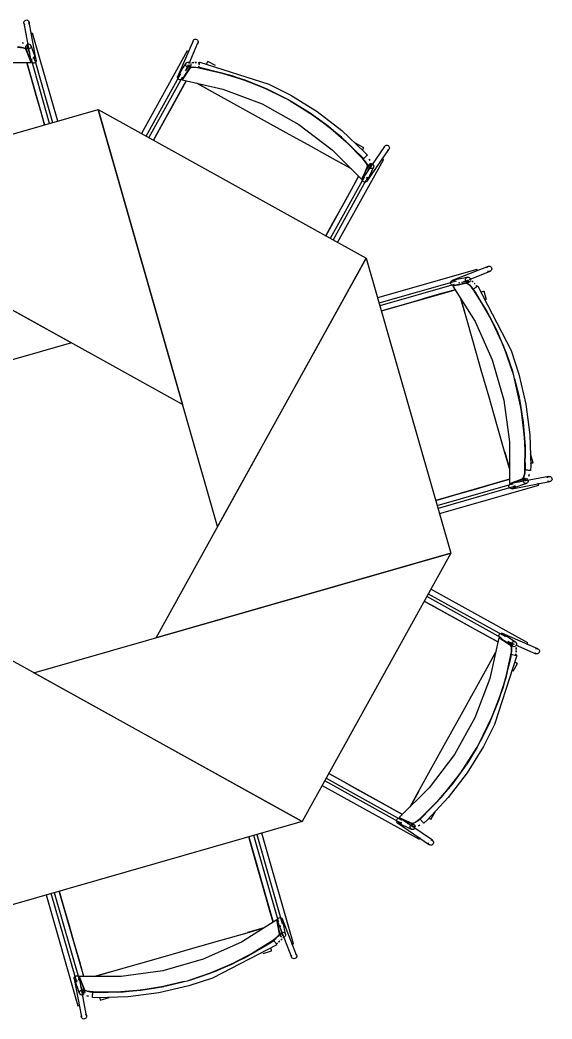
# Model space of a CAD drawing. Header units: metres. Extents: x 2.5 to 42.6, y 0.9 to 31.9.
# Drawn here: x 34.791 to 35.226, y 12.305 to 13.121 of the extents above; entities that cross this region are included whole.
import ezdxf

# ---------------------------------------------------------------- set-up
doc = ezdxf.new("R2010")
doc.units = ezdxf.units.M
for name, color, linetype in [('ARREDI', 9, 'Continuous'), ('PARETI_STRUTTURE', 7, 'Continuous'), ('PORTE_SCALE', 2, 'Continuous')]:
    doc.layers.add(name, color=color, linetype=linetype)

msp = doc.modelspace()

# ---------------------------------------------------------------- linework, layer by layer
at = {"layer": 'ARREDI'}
for points in [[(34.79565, 13.11704), (34.79505, 13.11747), (34.79463, 13.11809), (34.79448, 13.11856), (34.79448, 13.11858), (34.79445, 13.11881), (34.79454, 13.11956), (34.79486, 13.12023)], [(34.79486, 13.12022), (34.7954, 13.12074), (34.7961, 13.12104), (34.79685, 13.1211), (34.79757, 13.12089), (34.79817, 13.12045), (34.79858, 13.11983), (34.79874, 13.11936), (34.79874, 13.11935), (34.79876, 13.11911), (34.79868, 13.11836), (34.79835, 13.1177)], [(34.80069, 13.11), (34.80005, 13.10982)], [(34.80147, 13.11022), (34.80119, 13.11014), (34.80069, 13.11)], [(34.80151, 13.11023), (34.80152, 13.11023)], [(34.93276, 13.10239), (34.93259, 13.10311), (34.93268, 13.10386), (34.93276, 13.10408), (34.93276, 13.1041), (34.93301, 13.10451), (34.93355, 13.10503), (34.93425, 13.10532), (34.935, 13.10536), (34.93572, 13.10514), (34.93632, 13.10468), (34.93673, 13.10407)], [(34.93673, 13.10406), (34.93691, 13.10334), (34.93681, 13.10259), (34.93673, 13.10237), (34.93673, 13.10236), (34.93648, 13.10194), (34.93594, 13.10143)], [(34.64184, 13.05671), (34.63989, 13.05525), (34.63818, 13.05371), (34.63709, 13.05242), (34.63678, 13.05159), (34.63791, 13.04578), (34.63906, 13.03999), (34.66799, 13.05828), (34.69925, 13.07231), (34.73221, 13.08175), (34.76616, 13.08644), (34.80038, 13.08625), (34.79828, 13.09178), (34.79617, 13.0973)], [(34.79617, 13.0973), (34.79546, 13.09783), (34.79385, 13.09836), (34.79158, 13.09876), (34.78915, 13.09897)], [(34.78916, 13.09897), (34.79171, 13.09875), (34.79394, 13.09834), (34.7955, 13.09783), (34.79619, 13.0973)], [(34.79297, 13.10242), (34.79421, 13.1022)], [(34.79427, 13.10219), (34.79298, 13.10243)], [(34.79984, 13.09823), (34.7993, 13.09772), (34.7986, 13.0974), (34.79787, 13.09734), (34.79714, 13.09754), (34.79655, 13.09795), (34.79655, 13.09797), (34.79614, 13.09856), (34.79609, 13.0987), (34.79596, 13.09927), (34.79606, 13.10001)], [(34.7965, 13.10115), (34.79862, 13.09563), (34.79914, 13.09428)], [(34.79693, 13.1012), (34.79763, 13.1015), (34.79836, 13.10157), (34.79908, 13.10138), (34.79968, 13.10095), (34.79972, 13.1009), (34.80008, 13.10035), (34.80014, 13.10021), (34.80026, 13.09963), (34.80017, 13.09889), (34.79983, 13.09822)], [(34.92799, 13.09583), (34.92801, 13.09581)], [(34.92875, 13.09541), (34.9283, 13.09566), (34.92804, 13.0958)], [(34.80065, 13.08926), (34.80037, 13.08626)], [(34.80038, 13.08625), (34.80066, 13.08925)], [(34.80187, 13.09009), (34.80262, 13.09015), (34.80334, 13.08994), (34.80395, 13.08949), (34.80437, 13.08888), (34.80451, 13.08841), (34.80451, 13.0884), (34.80455, 13.08816), (34.80447, 13.08741), (34.80413, 13.08674)], [(34.92933, 13.09509), (34.92875, 13.09541)], [(34.81141, 13.03545), (34.80878, 13.04459), (34.80458, 13.0593), (34.80035, 13.074), (34.79684, 13.08627)], [(34.80413, 13.08675), (34.80359, 13.08623), (34.80289, 13.08593), (34.80214, 13.08587), (34.80142, 13.08608), (34.80082, 13.08653)], [(34.93751, 13.08206), (34.9351, 13.08241), (34.93281, 13.08252), (34.93111, 13.08238), (34.93031, 13.08202), (34.927, 13.07712), (34.92372, 13.0722), (34.95711, 13.06469), (34.98914, 13.05249), (35.01913, 13.03587), (35.04643, 13.01517), (35.0705, 12.99084), (35.07293, 12.99623), (35.07533, 13.00163)], [(34.92662, 13.07957), (34.92753, 13.08095), (34.92995, 13.08451)], [(34.92693, 13.08375), (34.92675, 13.08448), (34.92684, 13.08521), (34.92707, 13.08574), (34.92717, 13.08588), (34.92766, 13.08634), (34.9277, 13.08636), (34.92838, 13.08664), (34.92911, 13.08667), (34.92984, 13.08645), (34.93043, 13.08599)], [(34.93085, 13.08536), (34.93103, 13.08464), (34.93094, 13.0839), (34.93071, 13.08338), (34.93061, 13.08324), (34.93008, 13.08275), (34.9294, 13.08247), (34.92866, 13.08245), (34.92794, 13.08267), (34.92735, 13.08313), (34.92693, 13.08375)], [(34.93029, 13.08202), (34.93106, 13.08238), (34.93272, 13.08254), (34.93498, 13.08243), (34.93751, 13.08206)], [(34.93326, 13.08636), (34.93161, 13.08622)], [(34.93165, 13.08621), (34.93333, 13.08635)], [(34.93552, 13.08625), (34.93424, 13.08631)], [(34.93447, 13.08629), (34.93562, 13.08624)], [(34.9369, 13.08605), (34.93797, 13.0859)], [(34.93798, 13.08591), (34.93691, 13.08606)], [(34.93738, 13.08248), (34.93742, 13.0827), (34.93751, 13.08316), (34.93761, 13.08378)], [(34.93751, 13.08207), (34.9565, 13.07776), (34.9751, 13.07194), (34.99318, 13.06462)], [(34.99321, 13.0646), (34.97517, 13.07191), (34.95661, 13.07774), (34.93767, 13.08203)], [(34.93774, 13.08451), (34.93786, 13.08525), (34.93797, 13.0859)], [(34.93806, 13.0864), (34.9381, 13.08668), (34.93812, 13.08672), (34.93812, 13.08671)], [(34.94475, 13.08725), (34.94462, 13.08701), (34.94438, 13.08659), (34.94406, 13.08601), (34.9437, 13.08537)], [(34.92716, 13.07142), (34.9221, 13.0623), (34.91584, 13.05101), (34.90958, 13.0397), (34.9033, 13.02838), (34.90029, 13.02294)], [(34.92017, 13.07353), (34.91999, 13.07425), (34.92009, 13.075), (34.92017, 13.07522), (34.92017, 13.07524), (34.92042, 13.07565), (34.92096, 13.07617), (34.92166, 13.07646), (34.92241, 13.0765)], [(34.92389, 13.07307), (34.92335, 13.07256), (34.92266, 13.07228), (34.92191, 13.07224), (34.92118, 13.07245), (34.92059, 13.07291), (34.92017, 13.07353)], [(34.92372, 13.0722), (34.92402, 13.07446)], [(34.93584, 13.06947), (34.94803, 13.06271)], [(35.06176, 12.99968), (35.04922, 13.00662), (35.02911, 13.01778), (35.00891, 13.02897), (34.98869, 13.04018), (34.9685, 13.05137), (34.94837, 13.06253), (34.93584, 13.06947)], [(35.00809, 13.05712), (34.99392, 13.06425)], [(34.99392, 13.06424), (35.0081, 13.05712)], [(35.02693, 13.04593), (35.013, 13.0544)], [(35.013, 13.0544), (35.02697, 13.0459)], [(35.07146, 13.00788), (35.05776, 13.02167), (35.04299, 13.03433), (35.02746, 13.04558)], [(35.02748, 13.04557), (35.04305, 13.03427), (35.05784, 13.02159), (35.07155, 13.00777)], [(35.07107, 13.01477), (35.07143, 13.01542), (35.07175, 13.01599), (35.07199, 13.01642), (35.07211, 13.01665)], [(35.0888, 13.01669), (35.08894, 13.01743), (35.08918, 13.01786), (35.08918, 13.01787), (35.08933, 13.01807), (35.08992, 13.01853), (35.09062, 13.01876)], [(35.09062, 13.01877), (35.09137, 13.01875), (35.09207, 13.01848), (35.09264, 13.01798), (35.09301, 13.01732), (35.09312, 13.01659), (35.09298, 13.01585), (35.09275, 13.01542), (35.09275, 13.01541), (35.09259, 13.01521), (35.09201, 13.01475), (35.0913, 13.01452)], [(35.0499, 13.00624), (35.06178, 12.99967)], [(35.07534, 13.00164), (35.07521, 13.00251), (35.07443, 13.00401), (35.07313, 13.0059), (35.07155, 13.00777)], [(35.07156, 13.00777), (35.07321, 13.00581), (35.07449, 13.00395), (35.07524, 13.00248), (35.07535, 13.00162)], [(35.07296, 13.00877), (35.07249, 13.00834), (35.07214, 13.00803), (35.07198, 13.00788)], [(35.07499, 13.01058), (35.07516, 13.01074), (35.07519, 13.01075), (35.07515, 13.01072), (35.07494, 13.01054), (35.07456, 13.01021), (35.07406, 13.00976), (35.07351, 13.00926), (35.07297, 13.00876)], [(35.0767, 13.00751), (35.0774, 13.00649)], [(35.07746, 13.00644), (35.07671, 13.00751)], [(35.08751, 13.00741), (35.08693, 13.00773)], [(35.08826, 13.007), (35.08827, 13.00699), (35.08821, 13.00702), (35.08796, 13.00717), (35.08752, 13.00742)], [(35.0783, 13.00412), (35.07589, 12.99871), (35.0753, 12.99739)], [(35.07859, 12.9997), (35.07784, 12.99971), (35.07713, 12.99997), (35.07656, 13.00046), (35.0762, 13.0011), (35.07608, 13.00182), (35.07608, 13.00184), (35.07621, 13.00254), (35.07627, 13.00268), (35.07659, 13.00317), (35.07717, 13.00363), (35.07788, 13.00386)], [(35.07934, 13.00358), (35.07991, 13.0031), (35.08028, 13.00246), (35.08041, 13.00173), (35.08039, 13.00166), (35.08027, 13.00101), (35.0802, 13.00087), (35.07988, 13.00039), (35.0793, 12.99993), (35.07859, 12.99969)], [(35.04114, 12.94487), (35.047, 12.95544), (35.05441, 12.96882), (35.06182, 12.98218), (35.06801, 12.99336)], [(35.07282, 12.99277), (35.0705, 12.99084)], [(35.0705, 12.99084), (35.07282, 12.99277)], [(35.0735, 12.98854), (35.07275, 12.98856), (35.07206, 12.98884), (35.07149, 12.98934), (35.07113, 12.98999), (35.071, 12.99072)], [(35.07427, 12.9925), (35.07484, 12.992), (35.0752, 12.99135), (35.07533, 12.99062), (35.07517, 12.98988), (35.07495, 12.98945), (35.07495, 12.98944), (35.0748, 12.98924), (35.07421, 12.98878), (35.07351, 12.98855)], [(35.16487, 12.91658), (35.16473, 12.91708), (35.16465, 12.91736), (35.16464, 12.91741), (35.16464, 12.9174)], [(35.16506, 12.91594), (35.16488, 12.91658)], [(35.17264, 12.91868), (35.17303, 12.91932), (35.17362, 12.91977), (35.17384, 12.91989), (35.17385, 12.91989), (35.17433, 12.92001), (35.17508, 12.91998), (35.17577, 12.91971), (35.17633, 12.91919), (35.17667, 12.91854), (35.17678, 12.91779), (35.17663, 12.91705)], [(35.17664, 12.91706), (35.17625, 12.91642), (35.17566, 12.91596), (35.17544, 12.91585), (35.17543, 12.91585), (35.17496, 12.91572), (35.17421, 12.91575), (35.17351, 12.91603)], [(35.14334, 12.90717), (35.14373, 12.90781), (35.14431, 12.90827), (35.14453, 12.90838), (35.14455, 12.90838), (35.14502, 12.9085), (35.14577, 12.90848), (35.14646, 12.9082), (35.14702, 12.90769)], [(35.15216, 12.90689), (35.15379, 12.90721), (35.15801, 12.90803)], [(35.15925, 12.90799), (35.15886, 12.90735), (35.15829, 12.9069), (35.15774, 12.90669), (35.15758, 12.90666), (35.15688, 12.90669), (35.15686, 12.90669), (35.15618, 12.90696), (35.15564, 12.90748), (35.15529, 12.90813), (35.1552, 12.90888), (35.15535, 12.90962)], [(35.15535, 12.90962), (35.15574, 12.91026), (35.15631, 12.91072), (35.15686, 12.91093), (35.15701, 12.91095), (35.15768, 12.91094), (35.15774, 12.91093), (35.15842, 12.91065), (35.15896, 12.91013), (35.15931, 12.90948), (35.1594, 12.90873)], [(35.16166, 12.90699), (35.1604, 12.90805)], [(35.16042, 12.90802), (35.16169, 12.90694)], [(35.14606, 12.90053), (35.13677, 12.89787), (35.12435, 12.89431), (35.11194, 12.89074), (35.09949, 12.88717), (35.08706, 12.8836)], [(35.14564, 12.90422), (35.14489, 12.90425), (35.1442, 12.90452), (35.14364, 12.90502), (35.1433, 12.90569), (35.14319, 12.90644), (35.14334, 12.90718)], [(35.1449, 12.90372), (35.14606, 12.9046)], [(35.16163, 12.90095), (35.16017, 12.90289), (35.15863, 12.9046), (35.15734, 12.9057), (35.1565, 12.90602), (35.1507, 12.90488), (35.14491, 12.90372), (35.1632, 12.87479), (35.17723, 12.84353), (35.18667, 12.81057), (35.19135, 12.77663), (35.19117, 12.74241), (35.1967, 12.7445), (35.20221, 12.74661)], [(35.14967, 12.90639), (35.15061, 12.90658)], [(35.15649, 12.90603), (35.1573, 12.90574), (35.15858, 12.90467), (35.16009, 12.903), (35.16163, 12.90094)], [(35.16164, 12.90095), (35.17203, 12.88447), (35.18105, 12.86721), (35.18865, 12.84925), (35.1939, 12.83339)], [(35.1939, 12.8334), (35.18867, 12.84922), (35.18108, 12.86714), (35.17208, 12.88438), (35.16172, 12.90082)], [(35.16183, 12.90133), (35.16203, 12.90147), (35.1624, 12.90173), (35.16292, 12.9021)], [(35.16232, 12.90626), (35.16325, 12.90523)], [(35.16318, 12.90532), (35.16232, 12.90626)], [(35.16292, 12.9021), (35.16352, 12.90251), (35.16413, 12.90294), (35.16467, 12.90333), (35.16509, 12.90362), (35.16531, 12.90379)], [(35.16402, 12.9042), (35.16467, 12.90334)], [(35.16468, 12.90333), (35.16403, 12.90419)], [(35.16535, 12.90381), (35.16534, 12.9038)], [(35.15154, 12.89323), (35.15538, 12.87981)], [(35.19124, 12.75483), (35.18729, 12.76861), (35.18094, 12.79072), (35.17458, 12.81292), (35.16821, 12.83514), (35.16185, 12.85733), (35.1555, 12.87945), (35.15155, 12.89322)], [(35.17041, 12.8995), (35.17016, 12.89943), (35.16969, 12.89929), (35.16906, 12.89911), (35.16834, 12.8989)], [(35.19545, 12.82801), (35.19932, 12.81212)], [(35.19931, 12.81216), (35.19545, 12.828)], [(35.20389, 12.75378), (35.20396, 12.77321), (35.20246, 12.79261), (35.19943, 12.81155)], [(35.19944, 12.81152), (35.20247, 12.79253), (35.20397, 12.7731), (35.20389, 12.75363)], [(35.18738, 12.76824), (35.19124, 12.75482)], [(35.20222, 12.74662), (35.20275, 12.74733), (35.20327, 12.74894), (35.20368, 12.7512), (35.20389, 12.75363)], [(35.20389, 12.75363), (35.20366, 12.75107), (35.20326, 12.74885), (35.20275, 12.74728), (35.20222, 12.7466)], [(35.20558, 12.75334), (35.20495, 12.75338), (35.20449, 12.7534), (35.20425, 12.75341)], [(35.2083, 12.75319), (35.20854, 12.75317), (35.20855, 12.75317), (35.20851, 12.75317), (35.20823, 12.75319), (35.20773, 12.75321), (35.20707, 12.75326), (35.20632, 12.7533), (35.20558, 12.75334)], [(35.20849, 12.75892), (35.2092, 12.75913), (35.20984, 12.75931), (35.21029, 12.75944), (35.21056, 12.75952)], [(35.21059, 12.75952), (35.21056, 12.75951)], [(35.131, 12.72868), (35.13484, 12.7298), (35.14951, 12.73399), (35.16422, 12.73821), (35.17891, 12.74242), (35.19119, 12.74595)], [(35.20607, 12.74628), (35.20054, 12.74416), (35.1992, 12.74365)], [(35.20315, 12.74295), (35.20263, 12.74349), (35.20231, 12.74418), (35.20226, 12.74492), (35.20245, 12.74564), (35.20287, 12.74624), (35.20288, 12.74624), (35.20348, 12.74664), (35.20362, 12.7467), (35.20419, 12.74682), (35.20492, 12.74672)], [(35.20611, 12.74585), (35.20642, 12.74516), (35.20649, 12.74442), (35.20629, 12.7437), (35.20586, 12.7431), (35.20582, 12.74306), (35.20526, 12.7427), (35.20513, 12.74264), (35.20456, 12.74252), (35.20381, 12.74262), (35.20314, 12.74295)], [(35.20734, 12.74981), (35.20711, 12.74858)], [(35.20711, 12.74851), (35.20735, 12.74981)], [(35.22195, 12.74714), (35.22238, 12.74774), (35.22301, 12.74815), (35.22348, 12.7483), (35.22349, 12.7483), (35.22373, 12.74833), (35.22448, 12.74825), (35.22515, 12.74792)], [(35.22514, 12.74792), (35.22565, 12.74738), (35.22596, 12.74669), (35.22602, 12.74594), (35.22581, 12.74521), (35.22536, 12.74462), (35.22475, 12.7442), (35.22428, 12.74405), (35.22427, 12.74405), (35.22403, 12.74402), (35.22328, 12.7441), (35.22261, 12.74444)], [(35.19166, 12.73866), (35.19115, 12.7392), (35.19085, 12.73989), (35.19079, 12.74064), (35.191, 12.74136), (35.19144, 12.74196)], [(35.19414, 12.74213), (35.19117, 12.74241)], [(35.19117, 12.7424), (35.19414, 12.74213)], [(35.19501, 12.74092), (35.19506, 12.74017), (35.19485, 12.73944), (35.19441, 12.73883), (35.1938, 12.73842), (35.19333, 12.73828), (35.19331, 12.73828), (35.19308, 12.73824), (35.19233, 12.73832), (35.19166, 12.73865)], [(35.21491, 12.74209), (35.21473, 12.74273)], [(35.21514, 12.74132), (35.21505, 12.74159), (35.21491, 12.74209)], [(35.21515, 12.74128), (35.21515, 12.74126)], [(35.18184, 12.61313), (35.17271, 12.61818), (35.16142, 12.62445), (35.15011, 12.63071), (35.13879, 12.63699), (35.12749, 12.64325), (35.12164, 12.64649)], [(35.19247, 12.60278), (35.19282, 12.60519), (35.19293, 12.60748), (35.19279, 12.60918), (35.19243, 12.60998), (35.18753, 12.61329), (35.18261, 12.61657), (35.1751, 12.58318), (35.1629, 12.55115), (35.14628, 12.52116), (35.12558, 12.49386), (35.10125, 12.46979), (35.10664, 12.46736), (35.11204, 12.46496)], [(35.18261, 12.61657), (35.18487, 12.61627)], [(35.18348, 12.6164), (35.18297, 12.61694), (35.18268, 12.61763), (35.18265, 12.61838), (35.18286, 12.61911), (35.18332, 12.6197), (35.18394, 12.62012)], [(35.18394, 12.62012), (35.18466, 12.6203), (35.18541, 12.6202), (35.18564, 12.62012), (35.18565, 12.62012), (35.18607, 12.61987), (35.18658, 12.61933), (35.18687, 12.61863), (35.18691, 12.61788)], [(35.18998, 12.61367), (35.19136, 12.61276), (35.19413, 12.61087)], [(35.19243, 12.61), (35.19279, 12.60923), (35.19295, 12.60757), (35.19284, 12.60531), (35.19248, 12.60278)], [(35.19577, 12.60945), (35.19505, 12.60926), (35.19432, 12.60935), (35.19379, 12.6096), (35.19365, 12.60968), (35.19316, 12.61021), (35.19289, 12.61089), (35.19286, 12.61163), (35.19308, 12.61235), (35.19354, 12.61295), (35.19416, 12.61336)], [(35.19416, 12.61336), (35.19489, 12.61354), (35.19562, 12.61345), (35.19615, 12.61322), (35.19629, 12.61312), (35.19675, 12.61265), (35.19678, 12.61259), (35.19705, 12.61191), (35.19708, 12.61117), (35.19686, 12.61045), (35.1964, 12.60986)], [(35.19662, 12.60864), (35.19676, 12.60696)], [(35.19677, 12.60703), (35.19663, 12.60867)], [(35.2055, 12.61096), (35.20582, 12.61154)], [(35.20582, 12.61154), (35.20607, 12.61199), (35.20621, 12.61225)], [(35.20624, 12.6123), (35.20623, 12.61228)], [(35.2128, 12.60753), (35.21352, 12.60771), (35.21427, 12.60761), (35.2145, 12.60753), (35.21451, 12.60753), (35.21493, 12.60728), (35.21544, 12.60674), (35.21573, 12.60604), (35.21577, 12.60529), (35.21555, 12.60457), (35.21509, 12.60397), (35.21448, 12.60356)], [(35.11009, 12.47853), (35.11703, 12.49107), (35.12819, 12.51118), (35.13938, 12.53138), (35.15059, 12.5516), (35.16178, 12.57179), (35.17294, 12.59192), (35.17988, 12.60445)], [(35.17988, 12.60445), (35.17312, 12.59226)], [(35.17501, 12.54708), (35.18232, 12.56512), (35.18815, 12.58368), (35.19245, 12.60262)], [(35.19248, 12.60278), (35.18817, 12.58379), (35.18235, 12.56519), (35.17503, 12.54712)], [(35.19289, 12.60291), (35.19311, 12.60287), (35.19357, 12.60278), (35.1942, 12.60267)], [(35.19493, 12.60255), (35.19566, 12.60243), (35.19631, 12.60232)], [(35.19647, 12.60339), (35.19631, 12.60232)], [(35.19632, 12.60231), (35.19647, 12.60338)], [(35.1967, 12.60582), (35.19665, 12.60466)], [(35.19666, 12.60477), (35.19672, 12.60605)], [(35.19681, 12.60223), (35.19709, 12.60219), (35.19713, 12.60217), (35.19712, 12.60217)], [(35.21448, 12.60356), (35.21375, 12.60339), (35.213, 12.60348), (35.21278, 12.60356), (35.21277, 12.60356), (35.21235, 12.60381), (35.21184, 12.60435)], [(35.19766, 12.59555), (35.19742, 12.59567), (35.197, 12.59591), (35.19642, 12.59623), (35.19578, 12.59659)], [(35.1749, 12.54685), (35.16753, 12.5322)], [(35.16754, 12.5322), (35.1749, 12.54685)], [(35.16481, 12.52729), (35.15631, 12.51332)], [(35.15634, 12.51336), (35.16481, 12.52727)], [(35.15598, 12.51281), (35.14468, 12.49724), (35.132, 12.48245), (35.11818, 12.46874)], [(35.11829, 12.46883), (35.13208, 12.48252), (35.14474, 12.4973), (35.156, 12.51283)], [(35.04357, 12.50565), (35.05251, 12.50069), (35.06585, 12.4933), (35.07924, 12.48588), (35.0926, 12.47847), (35.10376, 12.47227)], [(35.11684, 12.49074), (35.11008, 12.47851)], [(35.09895, 12.46679), (35.09897, 12.46754), (35.09925, 12.46823), (35.09975, 12.4688), (35.1004, 12.46916), (35.10114, 12.46929)], [(35.10319, 12.46747), (35.10125, 12.46979)], [(35.10125, 12.46979), (35.10318, 12.46747)], [(35.11818, 12.46873), (35.11622, 12.46708), (35.11436, 12.4658), (35.11289, 12.46505), (35.11203, 12.46494)], [(35.11205, 12.46495), (35.11292, 12.46508), (35.11442, 12.46585), (35.11631, 12.46716), (35.11819, 12.46874)], [(35.11918, 12.46733), (35.11875, 12.4678), (35.11844, 12.46815), (35.11829, 12.46831)], [(35.12518, 12.46922), (35.12584, 12.46886), (35.12641, 12.46854), (35.12684, 12.4683), (35.12706, 12.46818)], [(35.10292, 12.46602), (35.10242, 12.46545), (35.10176, 12.46509), (35.10103, 12.46496), (35.10029, 12.46512), (35.09986, 12.46534), (35.09985, 12.46534), (35.09965, 12.46549), (35.09919, 12.46608), (35.09896, 12.46678)], [(35.11454, 12.46199), (35.10912, 12.4644), (35.1078, 12.46499)], [(35.11399, 12.46095), (35.11351, 12.46038), (35.11287, 12.46001), (35.11215, 12.45988), (35.11208, 12.4599), (35.11142, 12.46002), (35.11128, 12.46009), (35.1108, 12.46041), (35.11034, 12.46099), (35.1101, 12.4617)], [(35.11011, 12.4617), (35.11012, 12.46245), (35.11039, 12.46316), (35.11087, 12.46373), (35.11151, 12.46409), (35.11223, 12.46421), (35.11225, 12.46421), (35.11295, 12.46407), (35.11309, 12.46402), (35.11358, 12.4637), (35.11404, 12.46312), (35.11427, 12.46241)], [(35.11685, 12.46283), (35.11792, 12.46358)], [(35.11793, 12.46359), (35.1169, 12.46288)], [(35.121, 12.4653), (35.12115, 12.46513), (35.12116, 12.4651), (35.12113, 12.46514), (35.12095, 12.46535), (35.12062, 12.46573), (35.12018, 12.46623), (35.11968, 12.46678), (35.11918, 12.46732)], [(34.99813, 12.3844), (34.99525, 12.39443), (34.9917, 12.40684), (34.98813, 12.41926), (34.98456, 12.4317), (34.98099, 12.44413), (34.97817, 12.45395)], [(35.11741, 12.45204), (35.1174, 12.45202), (35.11743, 12.45206), (35.11758, 12.45233), (35.11783, 12.45277)], [(35.11782, 12.45278), (35.11814, 12.45336)], [(35.1271, 12.45148), (35.12784, 12.45134), (35.12827, 12.45111), (35.12828, 12.45111), (35.12848, 12.45096), (35.12894, 12.45037), (35.12917, 12.44966)], [(35.12918, 12.44967), (35.12916, 12.44892), (35.12889, 12.44822), (35.12839, 12.44765), (35.12773, 12.44728), (35.127, 12.44717), (35.12626, 12.44731), (35.12583, 12.44754), (35.12582, 12.44754), (35.12562, 12.44769), (35.12516, 12.44828), (35.12493, 12.44899)], [(34.82338, 12.40957), (34.82717, 12.39634), (34.83138, 12.38168), (34.83559, 12.36697), (34.83981, 12.35227), (34.84333, 12.34)], [(34.99833, 12.36956), (35.00028, 12.37102), (35.00199, 12.37256), (35.00308, 12.37385), (35.0034, 12.37468), (35.00226, 12.38049), (35.00111, 12.38628), (34.97218, 12.36799), (34.94092, 12.35396), (34.90796, 12.34452), (34.87401, 12.33984), (34.83979, 12.34002), (34.84189, 12.33449), (34.844, 12.32897)], [(35.00111, 12.38628), (35.0025, 12.38446)], [(35.0016, 12.38554), (35.00163, 12.38629), (35.00191, 12.38699), (35.00241, 12.38754), (35.00308, 12.38789), (35.00383, 12.388), (35.00456, 12.38785)], [(35.00456, 12.38785), (35.0052, 12.38746), (35.00565, 12.38688), (35.00577, 12.38666), (35.00577, 12.38664), (35.00589, 12.38617), (35.00586, 12.38542), (35.00559, 12.38473), (35.00507, 12.38417)], [(34.85222, 12.33995), (34.866, 12.3439), (34.88811, 12.35024), (34.9103, 12.35661), (34.93253, 12.36298), (34.95472, 12.36934), (34.97683, 12.37569), (34.99061, 12.37963)], [(34.99061, 12.37964), (34.97719, 12.37581)], [(35.00378, 12.38152), (35.00396, 12.38057)], [(35.00427, 12.37902), (35.00459, 12.3774), (35.00541, 12.37317)], [(34.99833, 12.36955), (34.98186, 12.35916), (34.9646, 12.35013), (34.94664, 12.34254), (34.93078, 12.33729)], [(34.93079, 12.33728), (34.94661, 12.34252), (34.96453, 12.3501), (34.98176, 12.3591), (34.99821, 12.36946)], [(35.00341, 12.37469), (35.00312, 12.37389), (35.00205, 12.37261), (35.00039, 12.3711), (34.99833, 12.36956)], [(35.00538, 12.37194), (35.00474, 12.37233), (35.00428, 12.3729), (35.00407, 12.37345), (35.00405, 12.3736), (35.00407, 12.37431), (35.00407, 12.37433), (35.00435, 12.37501), (35.00486, 12.37555), (35.00552, 12.3759), (35.00627, 12.37599), (35.007, 12.37584)], [(35.00541, 12.37077), (35.00433, 12.36949)], [(35.00438, 12.36953), (35.00543, 12.37079)], [(35.00701, 12.37584), (35.00765, 12.37545), (35.0081, 12.37488), (35.00831, 12.37433), (35.00834, 12.37417), (35.00833, 12.37351), (35.00831, 12.37345), (35.00803, 12.37277), (35.00752, 12.37223), (35.00687, 12.37188), (35.00612, 12.37178)], [(34.99688, 12.36078), (34.99681, 12.36103), (34.99667, 12.3615), (34.99649, 12.36212), (34.99628, 12.36285)], [(34.99872, 12.36935), (34.99885, 12.36916), (34.99912, 12.36878), (34.99948, 12.36827)], [(34.99948, 12.36826), (34.9999, 12.36767), (35.00033, 12.36705), (35.00072, 12.36651), (35.00101, 12.3661), (35.00118, 12.36587)], [(35.00158, 12.36716), (35.00072, 12.36651)], [(35.00072, 12.36651), (35.00158, 12.36716)], [(35.0012, 12.36583), (35.00119, 12.36585)], [(35.00364, 12.36887), (35.00262, 12.36794)], [(35.00271, 12.368), (35.00365, 12.36886)], [(35.01332, 12.36613), (35.01396, 12.36631)], [(35.01397, 12.36631), (35.01445, 12.36645), (35.01474, 12.36654), (35.0148, 12.36655), (35.01479, 12.36655)], [(35.01444, 12.35455), (35.0138, 12.35494), (35.01334, 12.35552), (35.01323, 12.35575), (35.01323, 12.35576), (35.01311, 12.35623), (35.01314, 12.35698), (35.01341, 12.35768)], [(35.01606, 12.35854), (35.0167, 12.35815), (35.01716, 12.35757), (35.01726, 12.35735), (35.01727, 12.35733), (35.0174, 12.35686), (35.01737, 12.35611), (35.01709, 12.35542), (35.01658, 12.35486), (35.01593, 12.35451), (35.01518, 12.3544), (35.01444, 12.35455)], [(34.8383, 12.33618), (34.83755, 12.33612), (34.83683, 12.33633), (34.83622, 12.33678), (34.8358, 12.33739), (34.83566, 12.33786), (34.83566, 12.33787), (34.83562, 12.33811), (34.8357, 12.33886), (34.83604, 12.33953)], [(34.83604, 12.33952), (34.83658, 12.34004), (34.83728, 12.34034), (34.83803, 12.3404), (34.83875, 12.34019), (34.83935, 12.33975)], [(34.83979, 12.34002), (34.83951, 12.33702)], [(34.83952, 12.33701), (34.83979, 12.34001)], [(34.86562, 12.34381), (34.85221, 12.33995)], [(34.84033, 12.32804), (34.84087, 12.32855), (34.84157, 12.32887), (34.8423, 12.32893), (34.84303, 12.32874), (34.84362, 12.32832), (34.84362, 12.3283), (34.84403, 12.32771), (34.84408, 12.32757), (34.84421, 12.327), (34.84412, 12.32626)], [(34.84367, 12.32512), (34.84155, 12.33064), (34.84103, 12.33199)], [(34.85101, 12.3273), (34.84846, 12.32752), (34.84623, 12.32793), (34.84466, 12.32844), (34.84398, 12.32897)], [(34.844, 12.32897), (34.84471, 12.32843), (34.84632, 12.32791), (34.84859, 12.32751), (34.85102, 12.3273)], [(34.90891, 12.33174), (34.88992, 12.32872), (34.87049, 12.32722), (34.85102, 12.3273)], [(34.85116, 12.3273), (34.87059, 12.32723), (34.88999, 12.32873), (34.90894, 12.33175)], [(34.92539, 12.33574), (34.9095, 12.33188)], [(34.90955, 12.33188), (34.92538, 12.33574)], [(34.84324, 12.32508), (34.84254, 12.32477), (34.84181, 12.3247), (34.84109, 12.3249), (34.84049, 12.32531), (34.84045, 12.32537), (34.84009, 12.32592), (34.84003, 12.32606), (34.8399, 12.32665), (34.84, 12.32738), (34.84034, 12.32805)], [(34.8459, 12.32408), (34.84719, 12.32384)], [(34.8472, 12.32385), (34.84596, 12.32407)], [(34.85057, 12.32289), (34.85056, 12.32265), (34.85056, 12.32264), (34.85056, 12.32268), (34.85057, 12.32295), (34.85061, 12.32345), (34.85064, 12.32412), (34.85068, 12.32487), (34.85073, 12.32561)], [(34.85073, 12.3256), (34.85077, 12.32624), (34.85078, 12.3267), (34.8508, 12.32694)], [(34.85631, 12.3227), (34.85652, 12.32199), (34.8567, 12.32135), (34.85682, 12.32089), (34.85691, 12.32063)], [(34.85691, 12.3206), (34.8569, 12.32063)], [(34.83866, 12.31604), (34.83865, 12.31604)], [(34.8387, 12.31605), (34.83898, 12.31614), (34.83948, 12.31627)], [(34.83948, 12.31627), (34.84012, 12.31645)], [(34.84531, 12.30605), (34.84477, 12.30553), (34.84407, 12.30523), (34.84332, 12.30517), (34.8426, 12.30538), (34.842, 12.30582), (34.84159, 12.30644), (34.84143, 12.30691), (34.84143, 12.30692), (34.84141, 12.30716), (34.84149, 12.30791), (34.84182, 12.30857)], [(34.84452, 12.30924), (34.84512, 12.3088), (34.84554, 12.30818), (34.84569, 12.30771), (34.84569, 12.30769), (34.84572, 12.30746), (34.84564, 12.30671), (34.8453, 12.30604)]]:
    msp.add_lwpolyline(points, dxfattribs=at)
for points in [[(34.61423, 12.97891), (34.85511, 13.04798), (34.92418, 12.80712)], [(34.85511, 13.04799), (35.07426, 12.92652), (34.95279, 12.70735)], [(34.49276, 12.75974), (34.61423, 12.97891), (34.8334, 12.85744)], [(35.07426, 12.92652), (35.14333, 12.68564), (34.90247, 12.61657)], [(35.14334, 12.68564), (35.02187, 12.46649), (34.8027, 12.58796)], [(35.02187, 12.46649), (34.781, 12.39742), (34.71193, 12.63828)]]:
    msp.add_lwpolyline(points, close=True, dxfattribs=at)
at = {"layer": 'PARETI_STRUTTURE'}
for points in [[(34.79448, 13.11856), (34.80025, 13.08761)], [(34.80451, 13.08841), (34.79873, 13.11936)], [(34.82209, 13.03852), (34.80152, 13.11024)], [(34.93276, 13.10409), (34.92018, 13.07523)], [(34.80003, 13.08768), (34.79999, 13.0878), (34.79995, 13.08793), (34.79989, 13.08805), (34.79985, 13.08818), (34.79981, 13.08829), (34.79977, 13.08841), (34.79973, 13.08854), (34.79969, 13.08866), (34.79963, 13.08879), (34.79959, 13.08891), (34.79955, 13.08904), (34.7995, 13.08916), (34.79946, 13.08929), (34.79941, 13.0894), (34.79937, 13.08953), (34.79932, 13.08965), (34.79928, 13.08978), (34.79924, 13.0899), (34.7992, 13.09003), (34.79914, 13.09015), (34.7991, 13.09028), (34.79906, 13.0904), (34.79902, 13.09051), (34.79898, 13.09064), (34.79892, 13.09076), (34.79888, 13.09089), (34.79884, 13.09101), (34.7988, 13.09114), (34.79875, 13.09126), (34.7987, 13.09139), (34.79866, 13.09151), (34.79862, 13.09164), (34.79857, 13.09175), (34.79853, 13.09187), (34.79849, 13.092), (34.79844, 13.09212), (34.79839, 13.09225), (34.79835, 13.09237), (34.79831, 13.0925), (34.79827, 13.09262), (34.79821, 13.09275), (34.79817, 13.09286), (34.79813, 13.09298), (34.79809, 13.09311), (34.79805, 13.09323), (34.798, 13.09336), (34.79795, 13.09348), (34.79791, 13.09361), (34.79787, 13.09373), (34.79782, 13.09386), (34.79778, 13.09397), (34.79773, 13.0941), (34.79769, 13.09422), (34.79764, 13.09435), (34.7976, 13.09447), (34.79756, 13.0946), (34.7975, 13.09472), (34.79746, 13.09485), (34.79742, 13.09497), (34.79738, 13.09508), (34.79734, 13.09521), (34.7973, 13.09533), (34.79724, 13.09546), (34.7972, 13.09558), (34.79716, 13.09571), (34.79712, 13.09583), (34.79707, 13.09596), (34.79702, 13.09608), (34.79698, 13.09621), (34.79694, 13.09632), (34.79689, 13.09644), (34.79685, 13.09657), (34.79681, 13.09669), (34.79675, 13.09682), (34.79671, 13.09694), (34.79667, 13.09707), (34.79663, 13.09719), (34.79659, 13.09732), (34.79653, 13.09743), (34.79649, 13.09755), (34.79645, 13.09768), (34.79641, 13.0978), (34.79637, 13.09793), (34.79631, 13.09805), (34.79627, 13.09818), (34.79623, 13.0983), (34.79619, 13.09843), (34.79614, 13.09854), (34.7961, 13.09866), (34.79609, 13.09871)], [(34.7984, 13.09645), (34.79811, 13.09743)], [(34.80014, 13.1002), (34.80412, 13.08913)], [(34.92799, 13.09583), (34.89058, 13.02833)], [(34.92944, 13.08566), (34.93674, 13.10236)], [(34.81555, 13.03664), (34.8006, 13.08875)], [(34.80248, 13.09119), (34.80328, 13.08837)], [(34.80335, 13.08815), (34.81793, 13.03732)], [(34.79681, 13.08627), (34.81138, 13.03545)], [(34.9307, 13.08337), (34.92437, 13.07351)], [(34.92711, 13.08031), (34.92904, 13.08474)], [(34.92844, 13.0826), (34.92794, 13.08169)], [(35.01056, 13.05579), (34.98804, 13.06683), (34.96454, 13.07555), (34.94029, 13.08187), (34.93738, 13.08246)], [(34.93812, 13.08672), (34.99459, 13.06867), (35.01266, 13.05957)], [(34.951, 13.08382), (34.94476, 13.08728)], [(34.89436, 13.02622), (34.92278, 13.07749)], [(34.92376, 13.07416), (34.89652, 13.02502)], [(34.90031, 13.02292), (34.92719, 13.07141)], [(34.92414, 13.0735), (34.92457, 13.07449)], [(35.07195, 13.00786), (35.05391, 13.02534), (35.03423, 13.04088), (35.01308, 13.05438), (35.01055, 13.0558)], [(35.01266, 13.05958), (35.03413, 13.04623), (35.05419, 13.03081), (35.07259, 13.01349), (35.07519, 13.01076)], [(35.07213, 13.01668), (35.06545, 13.02039)], [(35.08918, 13.01786), (35.07137, 12.99189)], [(35.07495, 12.98945), (35.09275, 13.01542)], [(35.05085, 12.93949), (35.08827, 13.00699)], [(35.07127, 12.9921), (35.0748, 12.99957), (35.07485, 12.99968), (35.07491, 12.99981), (35.07496, 12.99993), (35.07502, 13.00004), (35.07508, 13.00017), (35.07513, 13.00028), (35.07519, 13.0004), (35.07524, 13.00051), (35.0753, 13.00064), (35.07535, 13.00075), (35.07541, 13.00088), (35.07546, 13.00099), (35.07552, 13.00111), (35.07558, 13.00122), (35.07563, 13.00135), (35.0757, 13.00147), (35.07576, 13.00158), (35.07581, 13.00171), (35.07587, 13.00182), (35.07592, 13.00195), (35.07598, 13.00206), (35.07603, 13.00218), (35.07609, 13.00229), (35.07614, 13.00242), (35.0762, 13.00253), (35.07626, 13.00265), (35.07627, 13.00268)], [(35.0802, 13.00088), (35.07517, 12.99024)], [(35.0759, 12.99871), (35.07637, 12.99957)], [(35.06799, 12.99338), (35.04112, 12.94488)], [(35.0449, 12.94279), (35.07243, 12.99245)], [(35.07395, 12.99009), (35.04707, 12.94159)], [(35.07548, 12.99285), (35.07405, 12.99028)], [(35.16464, 12.91741), (35.08354, 12.89416)], [(35.17385, 12.91988), (35.14454, 12.90838)], [(35.08474, 12.88999), (35.14799, 12.90813)], [(35.15304, 12.90706), (35.15775, 12.90891)], [(35.15847, 12.90919), (35.17544, 12.91586)], [(35.14606, 12.905), (35.08542, 12.88762)], [(35.08661, 12.88345), (35.14606, 12.90051)], [(35.14612, 12.90435), (35.14712, 12.90473)], [(35.15774, 12.90669), (35.14629, 12.90419)], [(35.15559, 12.90774), (35.15378, 12.90722)], [(35.1947, 12.83072), (35.18659, 12.85444), (35.17613, 12.87723), (35.16347, 12.89884), (35.16181, 12.90131)], [(35.16535, 12.90381), (35.19252, 12.85112), (35.19887, 12.83191)], [(35.17241, 12.89265), (35.17044, 12.89951)], [(35.20423, 12.75341), (35.20383, 12.77852), (35.2009, 12.80344), (35.19548, 12.82793), (35.1947, 12.83072)], [(35.19887, 12.83191), (35.20462, 12.80729), (35.2079, 12.78222), (35.20866, 12.75695), (35.20856, 12.75317)], [(35.21059, 12.75952), (35.20848, 12.76687)], [(35.19119, 12.74597), (35.13099, 12.72871)], [(35.22348, 12.74831), (35.19253, 12.74253)], [(35.19259, 12.74275), (35.19272, 12.74279), (35.19284, 12.74283), (35.19297, 12.74289), (35.19309, 12.74293), (35.19321, 12.74297), (35.19333, 12.74301), (35.19346, 12.74306), (35.19358, 12.7431), (35.19371, 12.74315), (35.19383, 12.7432), (35.19396, 12.74324), (35.19408, 12.74328), (35.19421, 12.74332), (35.19432, 12.74338), (35.19444, 12.74342), (35.19457, 12.74346), (35.19469, 12.7435), (35.19482, 12.74354), (35.19494, 12.7436), (35.19507, 12.74364), (35.19519, 12.74368), (35.19532, 12.74372), (35.19543, 12.74376), (35.19555, 12.74381), (35.19568, 12.74386), (35.1958, 12.7439), (35.19593, 12.74395), (35.19605, 12.74399), (35.19618, 12.74403), (35.1963, 12.74408), (35.19643, 12.74413), (35.19655, 12.74417), (35.19666, 12.74421), (35.19679, 12.74425), (35.19691, 12.74429), (35.19704, 12.74435), (35.19716, 12.74439), (35.19729, 12.74443), (35.19741, 12.74447), (35.19754, 12.74451), (35.19766, 12.74457), (35.19778, 12.74461), (35.1979, 12.74465), (35.19803, 12.7447), (35.19815, 12.74474), (35.19828, 12.74479), (35.1984, 12.74483), (35.19853, 12.74488), (35.19865, 12.74492), (35.19878, 12.74496), (35.19889, 12.745), (35.19901, 12.74506), (35.19914, 12.7451), (35.19926, 12.74514), (35.19939, 12.74518), (35.19951, 12.74522), (35.19964, 12.74528), (35.19976, 12.74532), (35.19989, 12.74536), (35.2, 12.7454), (35.20012, 12.74545), (35.20025, 12.74549), (35.20037, 12.74554), (35.2005, 12.74558), (35.20062, 12.74563), (35.20075, 12.74567), (35.20087, 12.74571), (35.201, 12.74576), (35.20112, 12.74581), (35.20123, 12.74585), (35.20136, 12.74589), (35.20148, 12.74593), (35.20161, 12.74599), (35.20173, 12.74603), (35.20186, 12.74607), (35.20198, 12.74611), (35.20211, 12.74615), (35.20223, 12.7462), (35.20234, 12.74625), (35.20247, 12.74629), (35.20259, 12.74633), (35.20272, 12.74638), (35.20284, 12.74642), (35.20297, 12.74647), (35.20309, 12.74651), (35.20322, 12.74656), (35.20334, 12.7466), (35.20346, 12.74664), (35.20358, 12.74668), (35.20362, 12.7467)], [(35.13218, 12.72455), (35.19367, 12.74217)], [(35.19307, 12.73944), (35.13286, 12.72217)], [(35.13406, 12.71801), (35.21516, 12.74126)], [(35.19611, 12.74031), (35.19329, 12.7395)], [(35.19332, 12.73827), (35.22428, 12.74405)], [(35.20512, 12.74264), (35.19405, 12.73867)], [(35.20136, 12.74439), (35.20235, 12.74466)], [(35.20624, 12.6123), (35.12702, 12.6562)], [(35.18457, 12.61653), (35.12372, 12.65025)], [(35.12492, 12.65242), (35.18791, 12.61751)], [(35.12162, 12.64647), (35.18183, 12.61309)], [(35.18391, 12.61615), (35.1849, 12.61572)], [(35.19378, 12.60959), (35.18392, 12.61592)], [(35.2145, 12.60753), (35.18564, 12.62011)], [(35.19072, 12.61318), (35.19519, 12.61123)], [(35.19301, 12.61185), (35.1921, 12.61235)], [(35.19607, 12.61085), (35.21277, 12.60355)], [(35.1662, 12.52973), (35.17724, 12.55225), (35.18596, 12.57575), (35.19228, 12.6), (35.19287, 12.60291)], [(35.19714, 12.60217), (35.17908, 12.5457), (35.16998, 12.52763)], [(35.19423, 12.58929), (35.19769, 12.59552)], [(35.11828, 12.46834), (35.13575, 12.48638), (35.15129, 12.50606), (35.16479, 12.52721), (35.16621, 12.52974)], [(35.16999, 12.52763), (35.15664, 12.50616), (35.14124, 12.48611), (35.1239, 12.4677), (35.12117, 12.46511)], [(35.04148, 12.50188), (35.10286, 12.46787)], [(35.10379, 12.4723), (35.04358, 12.50567)], [(35.03818, 12.49593), (35.11741, 12.45203)], [(35.1005, 12.46634), (35.04029, 12.49972)], [(35.12828, 12.45111), (35.1023, 12.46892)], [(35.10251, 12.46902), (35.10263, 12.46897), (35.10274, 12.46891), (35.10287, 12.46886), (35.10298, 12.4688), (35.1031, 12.46875), (35.10322, 12.46869), (35.10334, 12.46863), (35.10345, 12.46858), (35.10358, 12.46852), (35.10369, 12.46847), (35.10381, 12.46841), (35.10392, 12.46836), (35.10405, 12.4683), (35.10417, 12.46825), (35.10429, 12.46818), (35.10441, 12.46812), (35.10452, 12.46806), (35.10465, 12.46801), (35.10476, 12.46795), (35.10488, 12.4679), (35.10499, 12.46784), (35.10512, 12.46779), (35.10523, 12.46773), (35.10535, 12.46768), (35.10548, 12.46762), (35.10559, 12.46756), (35.10572, 12.46751), (35.10583, 12.46745), (35.10595, 12.4674), (35.10606, 12.46734), (35.10619, 12.46729), (35.1063, 12.46723), (35.10642, 12.46718), (35.10654, 12.46712), (35.10666, 12.46706), (35.10677, 12.46701), (35.1069, 12.46695), (35.10702, 12.4669), (35.10713, 12.46684), (35.10726, 12.46679), (35.10737, 12.46673), (35.10749, 12.46668), (35.1076, 12.46662), (35.10773, 12.46655), (35.10784, 12.4665), (35.10797, 12.46644), (35.10808, 12.46638), (35.1082, 12.46633), (35.10831, 12.46627), (35.10844, 12.46622), (35.10856, 12.46616), (35.10867, 12.46611), (35.1088, 12.46605), (35.10891, 12.466), (35.10904, 12.46594), (35.10915, 12.46588), (35.10927, 12.46583), (35.10938, 12.46577), (35.10951, 12.46572), (35.10962, 12.46566), (35.10974, 12.46561), (35.10985, 12.46555), (35.10998, 12.4655), (35.1101, 12.46544), (35.11022, 12.46538), (35.11034, 12.46533), (35.11045, 12.46527), (35.11058, 12.46522), (35.11069, 12.46516), (35.11081, 12.46511), (35.11092, 12.46505), (35.11105, 12.46498), (35.11116, 12.46493), (35.11129, 12.46487), (35.1114, 12.46481), (35.11152, 12.46476), (35.11165, 12.4647), (35.11176, 12.46465), (35.11188, 12.46459), (35.11199, 12.46454), (35.11212, 12.46448), (35.11223, 12.46443), (35.11235, 12.46437), (35.11247, 12.46431), (35.11259, 12.46426), (35.1127, 12.4642), (35.11283, 12.46415), (35.11294, 12.46409), (35.11306, 12.46404), (35.11309, 12.46402)], [(35.12709, 12.46816), (35.1308, 12.47484)], [(35.09986, 12.46534), (35.12583, 12.44754)], [(35.11129, 12.46009), (35.10065, 12.46512)], [(35.10326, 12.46481), (35.1007, 12.46624)], [(35.10984, 12.46399), (35.11076, 12.46348)], [(34.97815, 12.45395), (34.99811, 12.38438)], [(35.00246, 12.38487), (34.98231, 12.45515)], [(34.98469, 12.45583), (35.00551, 12.3832)], [(35.0148, 12.36655), (34.98885, 12.45702)], [(34.8127, 12.40651), (34.83865, 12.31603)], [(34.83682, 12.33812), (34.81686, 12.4077)], [(34.81924, 12.40838), (34.83956, 12.33752)], [(34.84336, 12.34), (34.8234, 12.40957)], [(35.01727, 12.35734), (35.00577, 12.38664)], [(35.00407, 12.37345), (35.00157, 12.38489)], [(35.00173, 12.38506), (35.01324, 12.35575)], [(35.00512, 12.3756), (35.00461, 12.3774)], [(34.9281, 12.33648), (34.95182, 12.34459), (34.97462, 12.35505), (34.99623, 12.36772), (34.9987, 12.36937)], [(35.0012, 12.36583), (34.94851, 12.33866), (34.9293, 12.33232)], [(34.99004, 12.35878), (34.9969, 12.36075)], [(34.83566, 12.33786), (34.84144, 12.30691)], [(34.84003, 12.32607), (34.83605, 12.33714)], [(34.83769, 12.33508), (34.83689, 12.3379)], [(34.84569, 12.30771), (34.83992, 12.33866)], [(34.84014, 12.33859), (34.84018, 12.33847), (34.84022, 12.33834), (34.84028, 12.33822), (34.84032, 12.33809), (34.84036, 12.33798), (34.8404, 12.33786), (34.84044, 12.33773), (34.8405, 12.33761), (34.84054, 12.33748), (34.84058, 12.33736), (34.84062, 12.33723), (34.84066, 12.33711), (34.84071, 12.33698), (34.84076, 12.33687), (34.8408, 12.33675), (34.84085, 12.33662), (34.84089, 12.3365), (34.84093, 12.33637), (34.84098, 12.33625), (34.84103, 12.33612), (34.84107, 12.336), (34.84111, 12.33587), (34.84115, 12.33576), (34.84119, 12.33563), (34.84125, 12.33551), (34.84129, 12.33538), (34.84133, 12.33526), (34.84137, 12.33513), (34.84141, 12.33501), (34.84147, 12.33488), (34.84151, 12.33476), (34.84155, 12.33463), (34.8416, 12.33452), (34.84164, 12.3344), (34.84169, 12.33427), (34.84173, 12.33415), (34.84178, 12.33402), (34.84182, 12.3339), (34.84186, 12.33377), (34.8419, 12.33365), (34.84196, 12.33352), (34.842, 12.33341), (34.84204, 12.33329), (34.84208, 12.33316), (34.84212, 12.33304), (34.84218, 12.33291), (34.84222, 12.33279), (34.84226, 12.33266), (34.8423, 12.33254), (34.84235, 12.33241), (34.84239, 12.3323), (34.84244, 12.33218), (34.84248, 12.33205), (34.84253, 12.33193), (34.84257, 12.3318), (34.84261, 12.33168), (34.84266, 12.33155), (34.84271, 12.33143), (34.84275, 12.3313), (34.84279, 12.33119), (34.84283, 12.33106), (34.84289, 12.33094), (34.84293, 12.33081), (34.84297, 12.33069), (34.84301, 12.33056), (34.84305, 12.33044), (34.8431, 12.33031), (34.84315, 12.33019), (34.84319, 12.33008), (34.84323, 12.32995), (34.84328, 12.32983), (34.84332, 12.3297), (34.84337, 12.32958), (34.84341, 12.32945), (34.84346, 12.32933), (34.8435, 12.3292), (34.84354, 12.32908), (34.84358, 12.32895), (34.84364, 12.32884), (34.84368, 12.32872), (34.84372, 12.32859), (34.84376, 12.32847), (34.8438, 12.32834), (34.84386, 12.32822), (34.8439, 12.32809), (34.84394, 12.32797), (34.84398, 12.32784), (34.84403, 12.32773), (34.84408, 12.32761), (34.84408, 12.32756)], [(34.84177, 12.32982), (34.84205, 12.32884)], [(34.9293, 12.33232), (34.90467, 12.32657), (34.8796, 12.32329), (34.85434, 12.32253), (34.85056, 12.32262)], [(34.8508, 12.32696), (34.87591, 12.32736), (34.90083, 12.33029), (34.92531, 12.33571), (34.92811, 12.33648)], [(34.85691, 12.3206), (34.86426, 12.32271)]]:
    msp.add_lwpolyline(points, dxfattribs=at)
at = {"layer": 'PORTE_SCALE'}
for centre, radius, start, end in [((27.8147, 17.64744), 8.44956, 327.24518, 327.324991), ((35.57899, 10.9438), 2.01191, 102.11177, 102.44654), ((39.75785, 19.72559), 8.44956, 237.24518, 237.324991), ((33.04118, 11.9522), 2.01191, 12.11177, 12.44654)]:
    msp.add_arc(centre, radius, start, end, dxfattribs=at)

doc.saveas('drawing.dxf')
